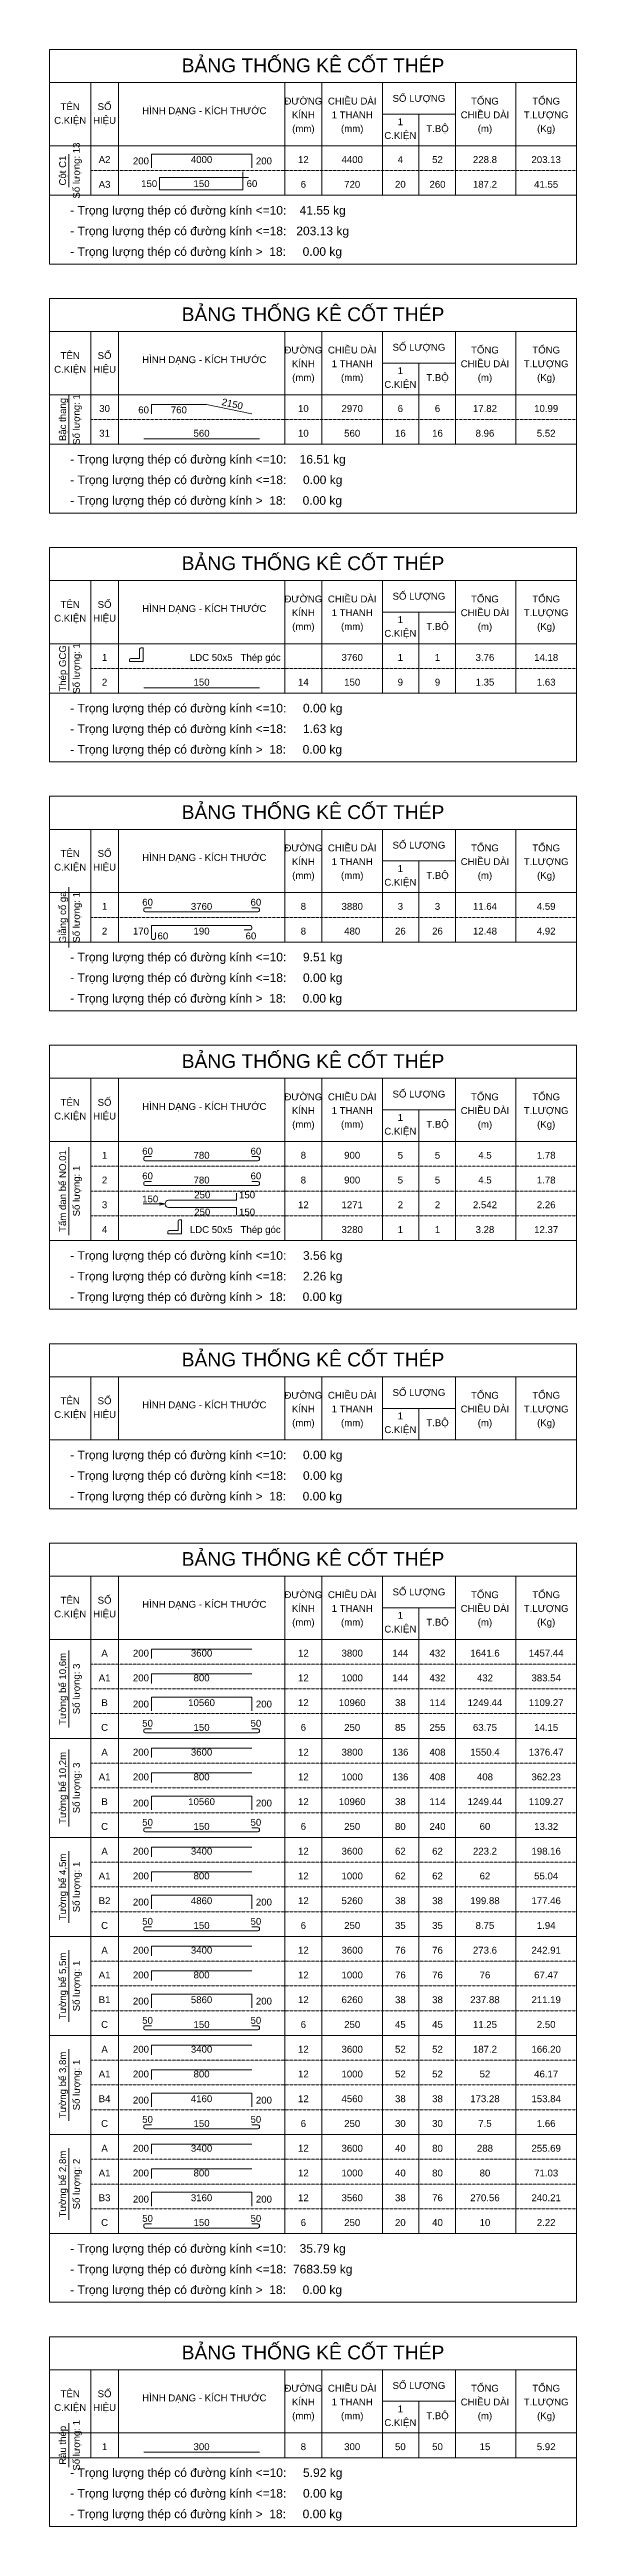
# Model space of a CAD drawing. Header units: inches. Extents: x 0 to 9575, y -420350 to -314000.
# Drawn here: x 0 to 9575, y -420350 to -375325 of the extents above; entities that cross this region are included whole.
import ezdxf
from ezdxf.enums import TextEntityAlignment as Align

# ---------------------------------------------------------------- set-up
doc = ezdxf.new("R2010")
doc.units = ezdxf.units.IN
doc.header["$MEASUREMENT"] = 0
doc.linetypes.add('HIDDENX2', pattern=[0.75, 0.5, -0.25])
for name, color, linetype, lineweight in [('Bao', 2, 'Continuous', 0), ('NetMo', 9, 'HIDDENX2', 0), ('Steel', 4, 'Continuous', 0), ('Text', 2, 'Continuous', 0), ('TextThep', 7, 'Continuous', 0)]:
    doc.layers.add(name, color=color, linetype=linetype, lineweight=lineweight)
doc.styles.add('Hoa', font='micross_0.ttf')
doc.styles.add('Thuong', font='micross_0.ttf')
pattern_1 = [(45, (0, 0), (-654.6366, 654.6366), [])]

msp = doc.modelspace()

# ---------------------------------------------------------------- hatches: boundary and pattern name
at = {"layer": 'TextThep'}
h = msp.add_hatch(dxfattribs=at)
h.set_pattern_fill('_USER', color=253, scale=925.796025, angle=45, style=0, pattern_type=0)
h.set_pattern_definition(pattern_1)
h.paths.add_polyline_path([(1700, -386200), (1700, -386450), (1450, -386450), (1450, -386418.75, -0.41421356), (1475, -386393.75), (1637.5, -386393.75), (1637.5, -386225, -0.41421356), (1662.5, -386200)], flags=0)
h = msp.add_hatch(dxfattribs=at)
h.set_pattern_fill('_USER', color=253, scale=925.796025, angle=45, style=0, pattern_type=0)
h.set_pattern_definition(pattern_1)
h.paths.add_polyline_path([(2400, -396600), (2400, -396850), (2150, -396850), (2150, -396818.75, -0.41421356), (2175, -396793.75), (2337.5, -396793.75), (2337.5, -396625, -0.41421356), (2362.5, -396600)], flags=0)

# ---------------------------------------------------------------- linework, layer by layer
at = {"layer": 'Bao'}
for p, q in [((0, -375325), (9575, -375325)), ((0, -375325), (0, -379225)), ((9575, -375325), (9575, -379225)), ((0, -375925), (9575, -375925)), ((750, -375925), (750, -377975)), ((1250, -375925), (1250, -377975)), ((4275, -375925), (4275, -377975)), ((4950, -375925), (4950, -377975)), ((6050, -375925), (6050, -377975)), ((7375, -375925), (7375, -377975)), ((8475, -375925), (8475, -377975)), ((6050, -376500), (7375, -376500)), ((6712.5, -376500), (6712.5, -377975)), ((0, -377075), (9575, -377075)), ((0, -379850), (9575, -379850)), ((0, -379850), (0, -383750)), ((9575, -379850), (9575, -383750)), ((0, -380450), (9575, -380450)), ((750, -380450), (750, -382500)), ((1250, -380450), (1250, -382500)), ((4275, -380450), (4275, -382500)), ((4950, -380450), (4950, -382500)), ((6050, -380450), (6050, -382500)), ((7375, -380450), (7375, -382500)), ((8475, -380450), (8475, -382500)), ((6050, -381025), (7375, -381025)), ((6712.5, -381025), (6712.5, -382500)), ((0, -381600), (9575, -381600)), ((0, -384375), (9575, -384375)), ((0, -384375), (0, -388275)), ((9575, -384375), (9575, -388275)), ((0, -384975), (9575, -384975)), ((750, -384975), (750, -387025)), ((1250, -384975), (1250, -387025)), ((4275, -384975), (4275, -387025)), ((4950, -384975), (4950, -387025)), ((6050, -384975), (6050, -387025)), ((7375, -384975), (7375, -387025)), ((8475, -384975), (8475, -387025)), ((6050, -385550), (7375, -385550)), ((6712.5, -385550), (6712.5, -387025)), ((0, -386125), (9575, -386125)), ((0, -388900), (9575, -388900)), ((0, -388900), (0, -392800)), ((9575, -388900), (9575, -392800)), ((0, -389500), (9575, -389500)), ((750, -389500), (750, -391550)), ((1250, -389500), (1250, -391550)), ((4275, -389500), (4275, -391550)), ((4950, -389500), (4950, -391550)), ((6050, -389500), (6050, -391550)), ((7375, -389500), (7375, -391550)), ((8475, -389500), (8475, -391550)), ((6050, -390075), (7375, -390075)), ((6712.5, -390075), (6712.5, -391550)), ((0, -390650), (9575, -390650)), ((0, -393425), (9575, -393425)), ((0, -393425), (0, -398225)), ((9575, -393425), (9575, -398225)), ((0, -394025), (9575, -394025)), ((750, -394025), (750, -396975)), ((1250, -394025), (1250, -396975)), ((4275, -394025), (4275, -396975)), ((4950, -394025), (4950, -396975)), ((6050, -394025), (6050, -396975)), ((7375, -394025), (7375, -396975)), ((8475, -394025), (8475, -396975)), ((6050, -394600), (7375, -394600)), ((6712.5, -394600), (6712.5, -396975)), ((0, -395175), (9575, -395175)), ((0, -398850), (9575, -398850)), ((0, -398850), (0, -401850)), ((9575, -398850), (9575, -401850)), ((0, -399450), (9575, -399450)), ((750, -399450), (750, -400600)), ((1250, -399450), (1250, -400600)), ((4275, -399450), (4275, -400600)), ((4950, -399450), (4950, -400600)), ((6050, -399450), (6050, -400600)), ((7375, -399450), (7375, -400600)), ((8475, -399450), (8475, -400600)), ((6050, -400025), (7375, -400025)), ((6712.5, -400025), (6712.5, -400600)), ((0, -400600), (9575, -400600)), ((0, -402475), (9575, -402475)), ((0, -402475), (0, -416275)), ((9575, -402475), (9575, -416275)), ((0, -403075), (9575, -403075)), ((750, -403075), (750, -415025)), ((1250, -403075), (1250, -415025)), ((4275, -403075), (4275, -415025)), ((4950, -403075), (4950, -415025)), ((6050, -403075), (6050, -415025)), ((7375, -403075), (7375, -415025)), ((8475, -403075), (8475, -415025)), ((6050, -403650), (7375, -403650)), ((6712.5, -403650), (6712.5, -415025)), ((0, -404225), (9575, -404225)), ((0, -416900), (9575, -416900)), ((0, -416900), (0, -420350)), ((9575, -416900), (9575, -420350)), ((0, -417500), (9575, -417500)), ((750, -417500), (750, -419100)), ((1250, -417500), (1250, -419100)), ((4275, -417500), (4275, -419100)), ((4950, -417500), (4950, -419100)), ((6050, -417500), (6050, -419100)), ((7375, -417500), (7375, -419100)), ((8475, -417500), (8475, -419100)), ((6050, -418075), (7375, -418075)), ((6712.5, -418075), (6712.5, -419100)), ((0, -418650), (9575, -418650))]:
    msp.add_line(p, q, dxfattribs=at)
at = {"layer": 'NetMo'}
for p, q in [((750, -377525), (9575, -377525)), ((750, -377975), (9575, -377975)), ((750, -382050), (9575, -382050)), ((750, -382500), (9575, -382500)), ((750, -386575), (9575, -386575)), ((750, -387025), (9575, -387025)), ((750, -391100), (9575, -391100)), ((750, -391550), (9575, -391550)), ((750, -395625), (9575, -395625)), ((750, -396075), (9575, -396075)), ((750, -396525), (9575, -396525)), ((750, -396975), (9575, -396975)), ((750, -404675), (9575, -404675)), ((750, -405125), (9575, -405125)), ((750, -405575), (9575, -405575)), ((750, -406025), (9575, -406025)), ((750, -406475), (9575, -406475)), ((750, -406925), (9575, -406925)), ((750, -407375), (9575, -407375)), ((750, -407825), (9575, -407825)), ((750, -408275), (9575, -408275)), ((750, -408725), (9575, -408725)), ((750, -409175), (9575, -409175)), ((750, -409625), (9575, -409625)), ((750, -410075), (9575, -410075)), ((750, -410525), (9575, -410525)), ((750, -410975), (9575, -410975)), ((750, -411425), (9575, -411425)), ((750, -411875), (9575, -411875)), ((750, -412325), (9575, -412325)), ((750, -412775), (9575, -412775)), ((750, -413225), (9575, -413225)), ((750, -413675), (9575, -413675)), ((750, -414125), (9575, -414125)), ((750, -414575), (9575, -414575)), ((750, -415025), (9575, -415025)), ((750, -419100), (9575, -419100))]:
    msp.add_line(p, q, dxfattribs=at)
at = {"layer": 'Steel'}
for points in [[(1850, -377475), (1850, -377225), (3675, -377225), (3675, -377475)], [(3612.5, -377650), (2000, -377650), (2000, -377875), (3512.5, -377875), (3512.5, -377550)], [(1850, -381950), (1850, -381775), (2850, -381775), (3675, -381950)], [(1712.5, -382400), (3812.5, -382400)], [(1712.5, -386925), (3812.5, -386925)], [(1700, -396308.75), (2100, -396308.75)], [(2000, -396288.75), (2100, -396308.75), (2000, -396328.75)], [(1850, -404575), (1850, -404400), (3675, -404400)], [(1850, -405025), (1850, -404850), (3675, -404850)], [(1850, -405525), (1850, -405275), (3675, -405275), (3675, -405525)], [(1850, -406375), (1850, -406200), (3675, -406200)], [(1850, -406825), (1850, -406650), (3675, -406650)], [(1850, -407325), (1850, -407075), (3675, -407075), (3675, -407325)], [(1850, -408175), (1850, -408000), (3675, -408000)], [(1850, -408625), (1850, -408450), (3675, -408450)], [(1850, -409125), (1850, -408875), (3675, -408875), (3675, -409125)], [(1850, -409975), (1850, -409800), (3675, -409800)], [(1850, -410425), (1850, -410250), (3675, -410250)], [(1850, -410925), (1850, -410675), (3675, -410675), (3675, -410925)], [(1850, -411775), (1850, -411600), (3675, -411600)], [(1850, -412225), (1850, -412050), (3675, -412050)], [(1850, -412725), (1850, -412475), (3675, -412475), (3675, -412725)], [(1850, -413575), (1850, -413400), (3675, -413400)], [(1850, -414025), (1850, -413850), (3675, -413850)], [(1850, -414525), (1850, -414275), (3675, -414275), (3675, -414525)], [(1712.5, -419000), (3812.5, -419000)]]:
    msp.add_lwpolyline(points, dxfattribs=at)
for points in [[(1850, -390925), (1737.5, -390925, 0.41421356), (1712.5, -390950), (1712.5, -390975, 0.41421356), (1737.5, -391000), (3787.5, -391000, 0.41421356), (3812.5, -390975), (3812.5, -390950, 0.41421356), (3787.5, -390925), (3675, -390925)], [(1925, -391375), (1925, -391475, -0.41421356), (1900, -391500), (1875, -391500, -0.41421356), (1850, -391475), (1850, -391250), (3650, -391250, -0.41421356), (3675, -391275), (3675, -391300, -0.41421356), (3650, -391325), (3537.5, -391325)], [(1850, -395450), (1737.5, -395450, 0.41421356), (1712.5, -395475), (1712.5, -395500, 0.41421356), (1737.5, -395525), (3787.5, -395525, 0.41421356), (3812.5, -395500), (3812.5, -395475, 0.41421356), (3787.5, -395450), (3675, -395450)], [(1850, -395900), (1737.5, -395900, 0.41421356), (1712.5, -395925), (1712.5, -395950, 0.41421356), (1737.5, -395975), (3787.5, -395975, 0.41421356), (3812.5, -395950), (3812.5, -395925, 0.41421356), (3787.5, -395900), (3675, -395900)], [(3400, -396111.25), (3400, -396243.75), (2162.5, -396243.75, 0.41421356), (2100, -396306.25), (2100, -396311.25, 0.41421356), (2162.5, -396373.75), (3400, -396373.75), (3400, -396506.25)], [(1850, -405850), (1737.5, -405850, 0.41421356), (1712.5, -405875), (1712.5, -405900, 0.41421356), (1737.5, -405925), (3787.5, -405925, 0.41421356), (3812.5, -405900), (3812.5, -405875, 0.41421356), (3787.5, -405850), (3675, -405850)], [(1850, -407650), (1737.5, -407650, 0.41421356), (1712.5, -407675), (1712.5, -407700, 0.41421356), (1737.5, -407725), (3787.5, -407725, 0.41421356), (3812.5, -407700), (3812.5, -407675, 0.41421356), (3787.5, -407650), (3675, -407650)], [(1850, -409450), (1737.5, -409450, 0.41421356), (1712.5, -409475), (1712.5, -409500, 0.41421356), (1737.5, -409525), (3787.5, -409525, 0.41421356), (3812.5, -409500), (3812.5, -409475, 0.41421356), (3787.5, -409450), (3675, -409450)], [(1850, -411250), (1737.5, -411250, 0.41421356), (1712.5, -411275), (1712.5, -411300, 0.41421356), (1737.5, -411325), (3787.5, -411325, 0.41421356), (3812.5, -411300), (3812.5, -411275, 0.41421356), (3787.5, -411250), (3675, -411250)], [(1850, -413050), (1737.5, -413050, 0.41421356), (1712.5, -413075), (1712.5, -413100, 0.41421356), (1737.5, -413125), (3787.5, -413125, 0.41421356), (3812.5, -413100), (3812.5, -413075, 0.41421356), (3787.5, -413050), (3675, -413050)], [(1850, -414850), (1737.5, -414850, 0.41421356), (1712.5, -414875), (1712.5, -414900, 0.41421356), (1737.5, -414925), (3787.5, -414925, 0.41421356), (3812.5, -414900), (3812.5, -414875, 0.41421356), (3787.5, -414850), (3675, -414850)]]:
    msp.add_lwpolyline(points, format="xyb", dxfattribs=at)
at = {"layer": 'Text'}
for p, q in [((350, -377825), (350, -377225)), ((0, -377975), (9575, -377975)), ((0, -377975), (9575, -377975)), ((0, -379225), (9575, -379225)), ((350, -382500), (350, -381600)), ((0, -382500), (9575, -382500)), ((0, -382500), (9575, -382500)), ((0, -383750), (9575, -383750)), ((350, -386975), (350, -386175)), ((0, -387025), (9575, -387025)), ((0, -387025), (9575, -387025)), ((0, -388275), (9575, -388275)), ((350, -391650), (350, -390550)), ((0, -391550), (9575, -391550)), ((0, -391550), (9575, -391550)), ((0, -392800), (9575, -392800)), ((350, -396875), (350, -395275)), ((0, -396975), (9575, -396975)), ((0, -396975), (9575, -396975)), ((0, -398225), (9575, -398225)), ((0, -400600), (9575, -400600)), ((0, -401850), (9575, -401850)), ((350, -405825), (350, -404425)), ((0, -406025), (9575, -406025)), ((350, -407625), (350, -406225)), ((0, -407825), (9575, -407825)), ((350, -409375), (350, -408075)), ((0, -409625), (9575, -409625)), ((350, -411175), (350, -409875)), ((0, -411425), (9575, -411425)), ((350, -412975), (350, -411675)), ((0, -413225), (9575, -413225)), ((350, -414775), (350, -413475)), ((0, -415025), (9575, -415025)), ((0, -415025), (9575, -415025)), ((0, -416275), (9575, -416275)), ((350, -419275), (350, -418475)), ((0, -419100), (9575, -419100)), ((0, -419100), (9575, -419100)), ((0, -420350), (9575, -420350))]:
    msp.add_line(p, q, dxfattribs=at)
at = {"layer": 'TextThep', "color": 4}
for points in [[(1700, -386200), (1700, -386450), (1450, -386450), (1450, -386418.75, -0.41421356), (1475, -386393.75), (1637.5, -386393.75), (1637.5, -386225, -0.41421356), (1662.5, -386200), (1700, -386200)], [(2400, -396600), (2400, -396850), (2150, -396850), (2150, -396818.75, -0.41421356), (2175, -396793.75), (2337.5, -396793.75), (2337.5, -396625, -0.41421356), (2362.5, -396600), (2400, -396600)]]:
    msp.add_lwpolyline(points, format="xyb", dxfattribs=at)

# ---------------------------------------------------------------- texts
at = {"layer": 'Text', "color": 4, "style": 'Hoa'}
for p in [(4787.5, -375737.5), (4787.5, -380262.5), (4787.5, -384787.5), (4787.5, -389312.5), (4787.5, -393837.5), (4787.5, -399262.5), (4787.5, -402887.5), (4787.5, -417312.5)]:
    msp.add_text('BẢNG THỐNG KÊ CỐT THÉP', height=250, dxfattribs=at).set_placement(p, align=Align.CENTER)
at = {"layer": 'Text'}
for s, style, p in [('TÊN', 'Hoa', (375, -376425)), ('SỐ', 'Hoa', (1000, -376425)), ('HÌNH DẠNG - KÍCH THƯỚC', 'Hoa', (2812.5, -376500)), ('ĐƯỜNG', 'Hoa', (4612.5, -376325)), ('CHIỀU DÀI', 'Hoa', (5500, -376325)), ('SỐ LƯỢNG', 'Hoa', (6712.5, -376275)), ('TỔNG', 'Hoa', (7912.5, -376325)), ('TỔNG', 'Hoa', (9025, -376325)), ('C.KIỆN', 'Hoa', (375, -376675)), ('HIỆU', 'Hoa', (1000, -376675)), ('KÍNH', 'Hoa', (4612.5, -376575)), ('(mm)', 'Thuong', (4612.5, -376825)), ('1 THANH', 'Hoa', (5500, -376575)), ('(mm)', 'Thuong', (5500, -376825)), ('C.KIỆN', 'Hoa', (6375, -376950)), ('1', 'Hoa', (6375, -376700)), ('T.BỘ', 'Hoa', (7050, -376825)), ('CHIỀU DÀI', 'Hoa', (7912.5, -376575)), ('(m)', 'Thuong', (7912.5, -376825)), ('T.LƯỢNG', 'Hoa', (9025, -376575)), ('(Kg)', 'Thuong', (9025, -376825)), ('TÊN', 'Hoa', (375, -380950)), ('SỐ', 'Hoa', (1000, -380950)), ('HÌNH DẠNG - KÍCH THƯỚC', 'Hoa', (2812.5, -381025)), ('ĐƯỜNG', 'Hoa', (4612.5, -380850)), ('CHIỀU DÀI', 'Hoa', (5500, -380850)), ('SỐ LƯỢNG', 'Hoa', (6712.5, -380800)), ('TỔNG', 'Hoa', (7912.5, -380850)), ('TỔNG', 'Hoa', (9025, -380850)), ('C.KIỆN', 'Hoa', (375, -381200)), ('HIỆU', 'Hoa', (1000, -381200)), ('KÍNH', 'Hoa', (4612.5, -381100)), ('(mm)', 'Thuong', (4612.5, -381350)), ('1 THANH', 'Hoa', (5500, -381100)), ('(mm)', 'Thuong', (5500, -381350)), ('C.KIỆN', 'Hoa', (6375, -381475)), ('1', 'Hoa', (6375, -381225)), ('T.BỘ', 'Hoa', (7050, -381350)), ('CHIỀU DÀI', 'Hoa', (7912.5, -381100)), ('(m)', 'Thuong', (7912.5, -381350)), ('T.LƯỢNG', 'Hoa', (9025, -381100)), ('(Kg)', 'Thuong', (9025, -381350)), ('TÊN', 'Hoa', (375, -385475)), ('SỐ', 'Hoa', (1000, -385475)), ('HÌNH DẠNG - KÍCH THƯỚC', 'Hoa', (2812.5, -385550)), ('ĐƯỜNG', 'Hoa', (4612.5, -385375)), ('CHIỀU DÀI', 'Hoa', (5500, -385375)), ('SỐ LƯỢNG', 'Hoa', (6712.5, -385325)), ('TỔNG', 'Hoa', (7912.5, -385375)), ('TỔNG', 'Hoa', (9025, -385375)), ('C.KIỆN', 'Hoa', (375, -385725)), ('HIỆU', 'Hoa', (1000, -385725)), ('KÍNH', 'Hoa', (4612.5, -385625)), ('(mm)', 'Thuong', (4612.5, -385875)), ('1 THANH', 'Hoa', (5500, -385625)), ('(mm)', 'Thuong', (5500, -385875)), ('C.KIỆN', 'Hoa', (6375, -386000)), ('1', 'Hoa', (6375, -385750)), ('T.BỘ', 'Hoa', (7050, -385875)), ('CHIỀU DÀI', 'Hoa', (7912.5, -385625)), ('(m)', 'Thuong', (7912.5, -385875)), ('T.LƯỢNG', 'Hoa', (9025, -385625)), ('(Kg)', 'Thuong', (9025, -385875)), ('TÊN', 'Hoa', (375, -390000)), ('SỐ', 'Hoa', (1000, -390000)), ('ĐƯỜNG', 'Hoa', (4612.5, -389900)), ('CHIỀU DÀI', 'Hoa', (5500, -389900)), ('SỐ LƯỢNG', 'Hoa', (6712.5, -389850)), ('TỔNG', 'Hoa', (7912.5, -389900)), ('TỔNG', 'Hoa', (9025, -389900)), ('C.KIỆN', 'Hoa', (375, -390250)), ('HIỆU', 'Hoa', (1000, -390250)), ('HÌNH DẠNG - KÍCH THƯỚC', 'Hoa', (2812.5, -390075)), ('KÍNH', 'Hoa', (4612.5, -390150)), ('(mm)', 'Thuong', (4612.5, -390400)), ('1 THANH', 'Hoa', (5500, -390150)), ('(mm)', 'Thuong', (5500, -390400)), ('C.KIỆN', 'Hoa', (6375, -390525)), ('1', 'Hoa', (6375, -390275)), ('T.BỘ', 'Hoa', (7050, -390400)), ('CHIỀU DÀI', 'Hoa', (7912.5, -390150)), ('(m)', 'Thuong', (7912.5, -390400)), ('T.LƯỢNG', 'Hoa', (9025, -390150)), ('(Kg)', 'Thuong', (9025, -390400)), ('TÊN', 'Hoa', (375, -394525)), ('SỐ', 'Hoa', (1000, -394525)), ('ĐƯỜNG', 'Hoa', (4612.5, -394425)), ('CHIỀU DÀI', 'Hoa', (5500, -394425)), ('SỐ LƯỢNG', 'Hoa', (6712.5, -394375)), ('TỔNG', 'Hoa', (7912.5, -394425)), ('TỔNG', 'Hoa', (9025, -394425)), ('C.KIỆN', 'Hoa', (375, -394775)), ('HIỆU', 'Hoa', (1000, -394775)), ('HÌNH DẠNG - KÍCH THƯỚC', 'Hoa', (2812.5, -394600)), ('KÍNH', 'Hoa', (4612.5, -394675)), ('(mm)', 'Thuong', (4612.5, -394925)), ('1 THANH', 'Hoa', (5500, -394675)), ('(mm)', 'Thuong', (5500, -394925)), ('1', 'Hoa', (6375, -394800)), ('T.BỘ', 'Hoa', (7050, -394925)), ('CHIỀU DÀI', 'Hoa', (7912.5, -394675)), ('(m)', 'Thuong', (7912.5, -394925)), ('T.LƯỢNG', 'Hoa', (9025, -394675)), ('(Kg)', 'Thuong', (9025, -394925)), ('C.KIỆN', 'Hoa', (6375, -395050)), ('TÊN', 'Hoa', (375, -399950)), ('SỐ', 'Hoa', (1000, -399950)), ('ĐƯỜNG', 'Hoa', (4612.5, -399850)), ('CHIỀU DÀI', 'Hoa', (5500, -399850)), ('SỐ LƯỢNG', 'Hoa', (6712.5, -399800)), ('TỔNG', 'Hoa', (7912.5, -399850)), ('TỔNG', 'Hoa', (9025, -399850)), ('C.KIỆN', 'Hoa', (375, -400200)), ('HIỆU', 'Hoa', (1000, -400200)), ('HÌNH DẠNG - KÍCH THƯỚC', 'Hoa', (2812.5, -400025)), ('KÍNH', 'Hoa', (4612.5, -400100)), ('(mm)', 'Thuong', (4612.5, -400350)), ('1 THANH', 'Hoa', (5500, -400100)), ('(mm)', 'Thuong', (5500, -400350)), ('1', 'Hoa', (6375, -400225)), ('T.BỘ', 'Hoa', (7050, -400350)), ('CHIỀU DÀI', 'Hoa', (7912.5, -400100)), ('(m)', 'Thuong', (7912.5, -400350)), ('T.LƯỢNG', 'Hoa', (9025, -400100)), ('(Kg)', 'Thuong', (9025, -400350)), ('C.KIỆN', 'Hoa', (6375, -400475)), ('TÊN', 'Hoa', (375, -403575)), ('SỐ', 'Hoa', (1000, -403575)), ('ĐƯỜNG', 'Hoa', (4612.5, -403475)), ('CHIỀU DÀI', 'Hoa', (5500, -403475)), ('SỐ LƯỢNG', 'Hoa', (6712.5, -403425)), ('TỔNG', 'Hoa', (7912.5, -403475)), ('TỔNG', 'Hoa', (9025, -403475)), ('C.KIỆN', 'Hoa', (375, -403825)), ('HIỆU', 'Hoa', (1000, -403825)), ('HÌNH DẠNG - KÍCH THƯỚC', 'Hoa', (2812.5, -403650)), ('KÍNH', 'Hoa', (4612.5, -403725)), ('(mm)', 'Thuong', (4612.5, -403975)), ('1 THANH', 'Hoa', (5500, -403725)), ('(mm)', 'Thuong', (5500, -403975)), ('1', 'Hoa', (6375, -403850)), ('T.BỘ', 'Hoa', (7050, -403975)), ('CHIỀU DÀI', 'Hoa', (7912.5, -403725)), ('(m)', 'Thuong', (7912.5, -403975)), ('T.LƯỢNG', 'Hoa', (9025, -403725)), ('(Kg)', 'Thuong', (9025, -403975)), ('C.KIỆN', 'Hoa', (6375, -404100)), ('ĐƯỜNG', 'Hoa', (4612.5, -417900)), ('CHIỀU DÀI', 'Hoa', (5500, -417900)), ('SỐ LƯỢNG', 'Hoa', (6712.5, -417850)), ('TỔNG', 'Hoa', (7912.5, -417900)), ('TỔNG', 'Hoa', (9025, -417900)), ('C.KIỆN', 'Hoa', (375, -418250)), ('TÊN', 'Hoa', (375, -418000)), ('HIỆU', 'Hoa', (1000, -418250)), ('SỐ', 'Hoa', (1000, -418000)), ('HÌNH DẠNG - KÍCH THƯỚC', 'Hoa', (2812.5, -418075)), ('KÍNH', 'Hoa', (4612.5, -418150)), ('(mm)', 'Thuong', (4612.5, -418400)), ('1 THANH', 'Hoa', (5500, -418150)), ('(mm)', 'Thuong', (5500, -418400)), ('1', 'Hoa', (6375, -418275)), ('T.BỘ', 'Hoa', (7050, -418400)), ('CHIỀU DÀI', 'Hoa', (7912.5, -418150)), ('(m)', 'Thuong', (7912.5, -418400)), ('T.LƯỢNG', 'Hoa', (9025, -418150)), ('(Kg)', 'Thuong', (9025, -418400)), ('C.KIỆN', 'Hoa', (6375, -418525))]:
    msp.add_text(s, height=125, dxfattribs=dict(at, style=style)).set_placement(p, align=Align.CENTER)
at = {"layer": 'Text', "style": 'Hoa'}
for s, p in [('Cột C1', (300, -377525)), ('Số lượng: 13', (550, -377525)), ('Bậc thang', (300, -382050)), ('Số lượng: 1', (550, -382050)), ('Thép GCG', (300, -386575)), ('Số lượng: 1', (550, -386575)), ('Giằng cổ ga', (300, -391100)), ('Số lượng: 1', (550, -391100)), ('Tấm đan bể NO.01', (300, -396075)), ('Số lượng: 1', (550, -396075)), ('Tường bể 10,6m', (300, -405125)), ('Số lượng: 3', (550, -405125)), ('Tường bể 10,2m', (300, -406925)), ('Số lượng: 3', (550, -406925)), ('Tường bể 4,5m', (300, -408725)), ('Số lượng: 1', (550, -408725)), ('Tường bể 5,5m', (300, -410525)), ('Số lượng: 1', (550, -410525)), ('Tường bể 3,8m', (300, -412325)), ('Số lượng: 1', (550, -412325)), ('Tường bể 2,8m', (300, -414125)), ('Số lượng: 2', (550, -414125)), ('Râu thép', (300, -418875)), ('Số lượng: 1', (550, -418875))]:
    msp.add_text(s, height=125, rotation=90.00021, dxfattribs=at).set_placement(p, align=Align.CENTER)
for s, p in [('- Trọng lượng thép có đường kính <=10:    41.55 kg', (375, -378325)), ('- Trọng lượng thép có đường kính <=18:   203.13 kg', (375, -378700)), ('- Trọng lượng thép có đường kính >  18:     0.00 kg', (375, -379075)), ('- Trọng lượng thép có đường kính <=10:    16.51 kg', (375, -382850)), ('- Trọng lượng thép có đường kính <=18:     0.00 kg', (375, -383225)), ('- Trọng lượng thép có đường kính >  18:     0.00 kg', (375, -383600)), ('- Trọng lượng thép có đường kính <=10:     0.00 kg', (375, -387375)), ('- Trọng lượng thép có đường kính <=18:     1.63 kg', (375, -387750)), ('- Trọng lượng thép có đường kính >  18:     0.00 kg', (375, -388125)), ('- Trọng lượng thép có đường kính <=10:     9.51 kg', (375, -391900)), ('- Trọng lượng thép có đường kính <=18:     0.00 kg', (375, -392275)), ('- Trọng lượng thép có đường kính >  18:     0.00 kg', (375, -392650)), ('- Trọng lượng thép có đường kính <=10:     3.56 kg', (375, -397325)), ('- Trọng lượng thép có đường kính <=18:     2.26 kg', (375, -397700)), ('- Trọng lượng thép có đường kính >  18:     0.00 kg', (375, -398075)), ('- Trọng lượng thép có đường kính <=10:     0.00 kg', (375, -400950)), ('- Trọng lượng thép có đường kính <=18:     0.00 kg', (375, -401325)), ('- Trọng lượng thép có đường kính >  18:     0.00 kg', (375, -401700)), ('- Trọng lượng thép có đường kính <=10:    35.79 kg', (375, -415375)), ('- Trọng lượng thép có đường kính <=18:  7683.59 kg', (375, -415750)), ('- Trọng lượng thép có đường kính >  18:     0.00 kg', (375, -416125)), ('- Trọng lượng thép có đường kính <=10:     5.92 kg', (375, -419450)), ('- Trọng lượng thép có đường kính <=18:     0.00 kg', (375, -419825)), ('- Trọng lượng thép có đường kính >  18:     0.00 kg', (375, -420200))]:
    msp.add_text(s, height=156.25, dxfattribs=at).set_placement(p)
at = {"layer": 'TextThep', "style": 'Hoa'}
for s, p in [('A2', (1000, -377425)), ('4000', (2762.5, -377425)), ('12', (4612.5, -377425)), ('A3', (1000, -377875)), ('150', (2762.5, -377862.5)), ('6', (4612.5, -377875)), ('30', (1000, -381950)), ('760', (2350, -381975)), ('10', (4612.5, -381950)), ('31', (1000, -382400)), ('560', (2762.5, -382400)), ('10', (4612.5, -382400)), ('560', (5500, -382400)), ('16', (6375, -382400)), ('16', (7050, -382400)), ('8.96', (7912.5, -382400)), ('5.52', (9025, -382400)), ('1', (1000, -386475)), ('2', (1000, -386925)), ('150', (2762.5, -386925)), ('14', (4612.5, -386925)), ('150', (5500, -386925)), ('9', (6375, -386925)), ('9', (7050, -386925)), ('1.35', (7912.5, -386925)), ('1.63', (9025, -386925)), ('60', (1781.25, -390925)), ('60', (3750, -390925)), ('1', (1000, -391000)), ('3760', (2762.5, -391000)), ('8', (4612.5, -391000)), ('2', (1000, -391450)), ('190', (2762.5, -391450)), ('8', (4612.5, -391450)), ('60', (1781.25, -395450)), ('60', (3750, -395450)), ('1', (1000, -395525)), ('60', (1781.25, -395900)), ('780', (2762.5, -395525)), ('60', (3750, -395900)), ('8', (4612.5, -395525)), ('2', (1000, -395975)), ('780', (2762.5, -395975)), ('250', (2775, -396243.75)), ('8', (4612.5, -395975)), ('3', (1000, -396425)), ('12', (4612.5, -396425)), ('4', (1000, -396875)), ('A', (1000, -404575)), ('3600', (2762.5, -404575)), ('12', (4612.5, -404575)), ('A1', (1000, -405025)), ('800', (2762.5, -405025)), ('12', (4612.5, -405025)), ('B', (1000, -405475)), ('10560', (2762.5, -405475)), ('12', (4612.5, -405475)), ('C', (1000, -405925)), ('50', (1781.25, -405850)), ('150', (2762.5, -405925)), ('50', (3750, -405850)), ('6', (4612.5, -405925)), ('A', (1000, -406375)), ('3600', (2762.5, -406375)), ('12', (4612.5, -406375)), ('A1', (1000, -406825)), ('800', (2762.5, -406825)), ('12', (4612.5, -406825)), ('B', (1000, -407275)), ('10560', (2762.5, -407275)), ('12', (4612.5, -407275)), ('C', (1000, -407725)), ('50', (1781.25, -407650)), ('150', (2762.5, -407725)), ('50', (3750, -407650)), ('6', (4612.5, -407725)), ('A', (1000, -408175)), ('3400', (2762.5, -408175)), ('12', (4612.5, -408175)), ('A1', (1000, -408625)), ('800', (2762.5, -408625)), ('12', (4612.5, -408625)), ('B2', (1000, -409075)), ('4860', (2762.5, -409075)), ('12', (4612.5, -409075)), ('C', (1000, -409525)), ('50', (1781.25, -409450)), ('150', (2762.5, -409525)), ('50', (3750, -409450)), ('6', (4612.5, -409525)), ('A', (1000, -409975)), ('3400', (2762.5, -409975)), ('12', (4612.5, -409975)), ('A1', (1000, -410425)), ('800', (2762.5, -410425)), ('12', (4612.5, -410425)), ('B1', (1000, -410875)), ('5860', (2762.5, -410875)), ('12', (4612.5, -410875)), ('C', (1000, -411325)), ('50', (1781.25, -411250)), ('150', (2762.5, -411325)), ('50', (3750, -411250)), ('6', (4612.5, -411325)), ('A', (1000, -411775)), ('3400', (2762.5, -411775)), ('12', (4612.5, -411775)), ('A1', (1000, -412225)), ('800', (2762.5, -412225)), ('12', (4612.5, -412225)), ('B4', (1000, -412675)), ('4160', (2762.5, -412675)), ('12', (4612.5, -412675)), ('C', (1000, -413125)), ('50', (1781.25, -413050)), ('150', (2762.5, -413125)), ('50', (3750, -413050)), ('6', (4612.5, -413125)), ('A', (1000, -413575)), ('3400', (2762.5, -413575)), ('12', (4612.5, -413575)), ('A1', (1000, -414025)), ('800', (2762.5, -414025)), ('12', (4612.5, -414025)), ('B3', (1000, -414475)), ('3160', (2762.5, -414475)), ('12', (4612.5, -414475)), ('C', (1000, -414925)), ('50', (1781.25, -414850)), ('150', (2762.5, -414925)), ('50', (3750, -414850)), ('6', (4612.5, -414925)), ('1', (1000, -419000)), ('300', (2762.5, -419000)), ('8', (4612.5, -419000)), ('300', (5500, -419000)), ('50', (6375, -419000)), ('50', (7050, -419000)), ('15', (7912.5, -419000)), ('5.92', (9025, -419000))]:
    msp.add_text(s, height=125, dxfattribs=at).set_placement(p, align=Align.BOTTOM_CENTER)
for s, p in [('200', (1806.25, -377450)), ('150', (1956.25, -377862.5)), ('60', (1806.25, -381975)), ('170', (1806.25, -391450)), ('150', (1975, -396318.75)), ('200', (1806.25, -404575)), ('200', (1806.25, -405025)), ('200', (1806.25, -405500)), ('200', (1806.25, -406375)), ('200', (1806.25, -406825)), ('200', (1806.25, -407300)), ('200', (1806.25, -408175)), ('200', (1806.25, -408625)), ('200', (1806.25, -409100)), ('200', (1806.25, -409975)), ('200', (1806.25, -410425)), ('200', (1806.25, -410900)), ('200', (1806.25, -411775)), ('200', (1806.25, -412225)), ('200', (1806.25, -412700)), ('200', (1806.25, -413575)), ('200', (1806.25, -414025)), ('200', (1806.25, -414500))]:
    msp.add_text(s, height=125, dxfattribs=at).set_placement(p, align=Align.BOTTOM_RIGHT)
for s, p in [('200', (3750, -377450)), ('60', (3581.25, -377862.5)), ('60', (1962.5, -391537.5)), ('60', (3562.5, -391537.5)), ('150', (3443.75, -396243.75)), ('200', (3750, -405500)), ('200', (3750, -407300)), ('200', (3750, -409100)), ('200', (3750, -410900)), ('200', (3750, -412700)), ('200', (3750, -414500))]:
    msp.add_text(s, height=125, dxfattribs=at).set_placement(p, align=Align.BOTTOM_LEFT)
at = {"layer": 'TextThep', "color": 7, "style": 'Hoa'}
for s, p in [('4400', (5500, -377425)), ('4', (6375, -377425)), ('52', (7050, -377425)), ('228.8', (7912.5, -377425)), ('203.13', (9025, -377425)), ('720', (5500, -377875)), ('20', (6375, -377875)), ('260', (7050, -377875)), ('187.2', (7912.5, -377875)), ('41.55', (9025, -377875)), ('2970', (5500, -381950)), ('6', (6375, -381950)), ('6', (7050, -381950)), ('17.82', (7912.5, -381950)), ('10.99', (9025, -381950)), ('3760', (5500, -386475)), ('1', (6375, -386475)), ('1', (7050, -386475)), ('3.76', (7912.5, -386475)), ('14.18', (9025, -386475)), ('3880', (5500, -391000)), ('3', (6375, -391000)), ('3', (7050, -391000)), ('11.64', (7912.5, -391000)), ('4.59', (9025, -391000)), ('480', (5500, -391450)), ('26', (6375, -391450)), ('26', (7050, -391450)), ('12.48', (7912.5, -391450)), ('4.92', (9025, -391450)), ('900', (5500, -395525)), ('5', (6375, -395525)), ('5', (7050, -395525)), ('4.5', (7912.5, -395525)), ('1.78', (9025, -395525)), ('900', (5500, -395975)), ('5', (6375, -395975)), ('5', (7050, -395975)), ('4.5', (7912.5, -395975)), ('1.78', (9025, -395975)), ('1271', (5500, -396425)), ('2', (6375, -396425)), ('2', (7050, -396425)), ('2.542', (7912.5, -396425)), ('2.26', (9025, -396425)), ('3280', (5500, -396875)), ('1', (6375, -396875)), ('1', (7050, -396875)), ('3.28', (7912.5, -396875)), ('12.37', (9025, -396875)), ('3800', (5500, -404575)), ('144', (6375, -404575)), ('432', (7050, -404575)), ('1641.6', (7912.5, -404575)), ('1457.44', (9025, -404575)), ('1000', (5500, -405025)), ('144', (6375, -405025)), ('432', (7050, -405025)), ('432', (7912.5, -405025)), ('383.54', (9025, -405025)), ('10960', (5500, -405475)), ('38', (6375, -405475)), ('114', (7050, -405475)), ('1249.44', (7912.5, -405475)), ('1109.27', (9025, -405475)), ('250', (5500, -405925)), ('85', (6375, -405925)), ('255', (7050, -405925)), ('63.75', (7912.5, -405925)), ('14.15', (9025, -405925)), ('3800', (5500, -406375)), ('136', (6375, -406375)), ('408', (7050, -406375)), ('1550.4', (7912.5, -406375)), ('1376.47', (9025, -406375)), ('1000', (5500, -406825)), ('136', (6375, -406825)), ('408', (7050, -406825)), ('408', (7912.5, -406825)), ('362.23', (9025, -406825)), ('10960', (5500, -407275)), ('38', (6375, -407275)), ('114', (7050, -407275)), ('1249.44', (7912.5, -407275)), ('1109.27', (9025, -407275)), ('250', (5500, -407725)), ('80', (6375, -407725)), ('240', (7050, -407725)), ('60', (7912.5, -407725)), ('13.32', (9025, -407725)), ('3600', (5500, -408175)), ('62', (6375, -408175)), ('62', (7050, -408175)), ('223.2', (7912.5, -408175)), ('198.16', (9025, -408175)), ('1000', (5500, -408625)), ('62', (6375, -408625)), ('62', (7050, -408625)), ('62', (7912.5, -408625)), ('55.04', (9025, -408625)), ('5260', (5500, -409075)), ('38', (6375, -409075)), ('38', (7050, -409075)), ('199.88', (7912.5, -409075)), ('177.46', (9025, -409075)), ('250', (5500, -409525)), ('35', (6375, -409525)), ('35', (7050, -409525)), ('8.75', (7912.5, -409525)), ('1.94', (9025, -409525)), ('3600', (5500, -409975)), ('76', (6375, -409975)), ('76', (7050, -409975)), ('273.6', (7912.5, -409975)), ('242.91', (9025, -409975)), ('1000', (5500, -410425)), ('76', (6375, -410425)), ('76', (7050, -410425)), ('76', (7912.5, -410425)), ('67.47', (9025, -410425)), ('6260', (5500, -410875)), ('38', (6375, -410875)), ('38', (7050, -410875)), ('237.88', (7912.5, -410875)), ('211.19', (9025, -410875)), ('250', (5500, -411325)), ('45', (6375, -411325)), ('45', (7050, -411325)), ('11.25', (7912.5, -411325)), ('2.50', (9025, -411325)), ('3600', (5500, -411775)), ('52', (6375, -411775)), ('52', (7050, -411775)), ('187.2', (7912.5, -411775)), ('166.20', (9025, -411775)), ('1000', (5500, -412225)), ('52', (6375, -412225)), ('52', (7050, -412225)), ('52', (7912.5, -412225)), ('46.17', (9025, -412225)), ('4560', (5500, -412675)), ('38', (6375, -412675)), ('38', (7050, -412675)), ('173.28', (7912.5, -412675)), ('153.84', (9025, -412675)), ('250', (5500, -413125)), ('30', (6375, -413125)), ('30', (7050, -413125)), ('7.5', (7912.5, -413125)), ('1.66', (9025, -413125)), ('3600', (5500, -413575)), ('40', (6375, -413575)), ('80', (7050, -413575)), ('288', (7912.5, -413575)), ('255.69', (9025, -413575)), ('1000', (5500, -414025)), ('40', (6375, -414025)), ('80', (7050, -414025)), ('80', (7912.5, -414025)), ('71.03', (9025, -414025)), ('3560', (5500, -414475)), ('38', (6375, -414475)), ('76', (7050, -414475)), ('270.56', (7912.5, -414475)), ('240.21', (9025, -414475)), ('250', (5500, -414925)), ('20', (6375, -414925)), ('40', (7050, -414925)), ('10', (7912.5, -414925)), ('2.22', (9025, -414925))]:
    msp.add_text(s, height=125, dxfattribs=at).set_placement(p, align=Align.BOTTOM_CENTER)
at = {"layer": 'TextThep', "style": 'Hoa'}
msp.add_text('2150', height=125, rotation=347.142857, dxfattribs=at).set_placement((3300, -381865), align=Align.BOTTOM_CENTER)
at = {"layer": 'TextThep', "color": 7, "style": 'Hoa'}
for p in [(4200, -386475), (4200, -396875)]:
    msp.add_text('LDC 50x5   Thép góc', height=125, dxfattribs=at).set_placement(p, align=Align.BOTTOM_RIGHT)
at = {"layer": 'TextThep', "style": 'Hoa'}
msp.add_text('250', height=125, dxfattribs=at).set_placement((2775, -396518.75), align=Align.CENTER)
msp.add_text('150', height=125, dxfattribs=at).set_placement((3443.75, -396518.75))

doc.saveas('drawing.dxf')
